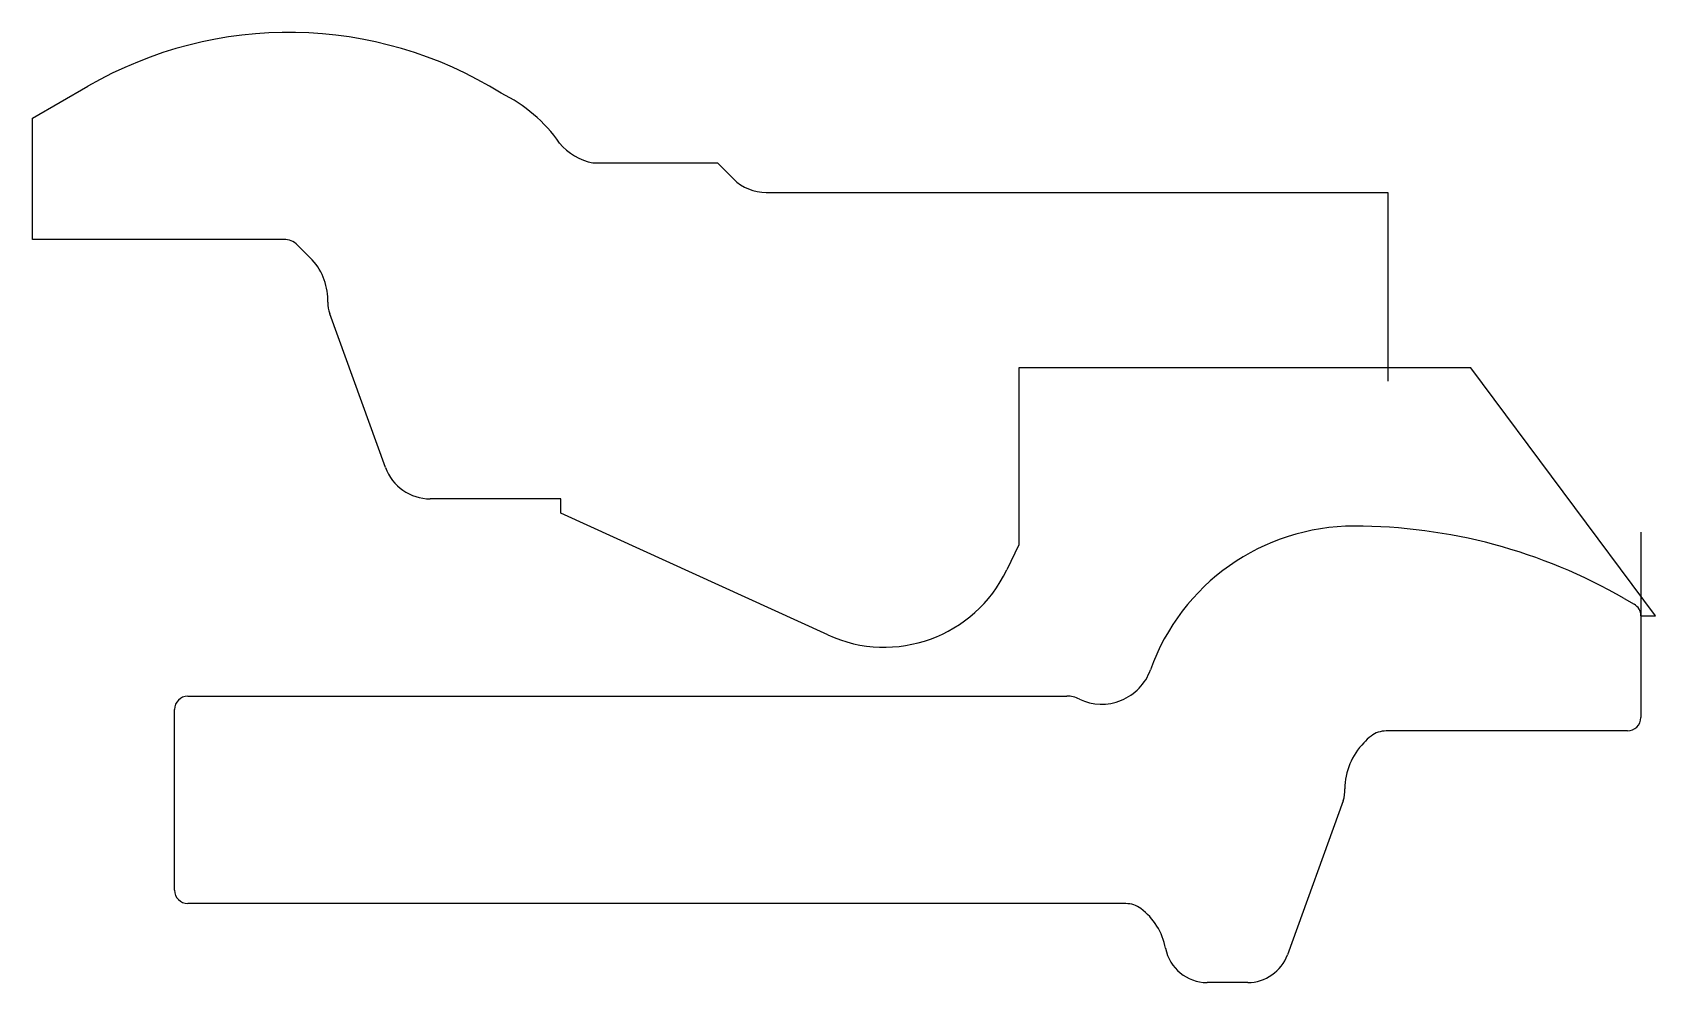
# Model space of a CAD drawing. Header units: metres. Extents: x 103 to 709, y 184 to 539.
import ezdxf

# ---------------------------------------------------------------- set-up
doc = ezdxf.new("R2010")
doc.units = ezdxf.units.M

msp = doc.modelspace()

# ---------------------------------------------------------------- linework, layer by layer
at = {"layer": 'TOOL_0'}
for p, q in [((103.445, 507.078), (124.141, 519.027)), ((103.445, 461.835), (103.445, 507.078)), ((312.729, 490.385), (359.234, 490.385)), ((359.234, 490.385), (365.232, 484.387)), ((377.43, 479.335), (609.446, 479.335)), ((609.446, 479.335), (609.446, 413.835)), ((197.303, 461.835), (103.445, 461.835)), ((207.179, 454.963), (202.43, 459.712)), ((213.696, 438.391), (213.696, 439.23)), ((235.277, 376.589), (214.459, 434.048)), ((609.447, 413.835), (471.697, 413.835)), ((471.697, 413.835), (471.697, 347.685)), ((609.446, 413.835), (609.446, 408.81)), ((640.441, 413.835), (609.447, 413.835)), ((709.461, 321.204), (640.441, 413.835)), ((300.736, 364.885), (251.965, 364.885)), ((300.736, 359.588), (300.736, 364.885)), ((400.357, 314.075), (300.736, 359.588)), ((703.965, 352.456), (703.965, 321.204)), ((471.697, 347.685), (467.236, 338.352)), ((697.735, 327.687), (701.465, 325.534)), ((703.965, 321.204), (703.965, 283.196)), ((703.965, 321.204), (709.461, 321.204)), ((161.465, 291.196), (489.638, 291.196)), ((156.465, 218.696), (156.465, 286.196)), ((698.965, 278.196), (608.857, 278.196)), ((592.822, 252.04), (572.004, 194.581)), ((511.715, 213.696), (161.465, 213.696)), ((557.196, 184.196), (542.006, 184.196))]:
    msp.add_line(p, q, dxfattribs=at)
for centre, radius, start, end in [((199.17, 389.038), 150.088, 58.089386, 119.993327), ((253.047, 464.676), 57.69, 35.06362, 63.812488), ((317.349, 512.295), 22.391, 220.281286, 258.092892), ((377.453, 496.641), 17.306, 225.077253, 269.923853), ((197.28, 454.529), 7.307, 45.182982, 89.819628), ((191.388, 439.206), 22.308, 0.061641, 44.938251), ((226.709, 438.437), 13.013, 180.202536, 199.711877), ((251.965, 382.635), 17.75, 199.915262, 270), ((596.937, 273.946), 80.75, 90, 160.427602), ((596.937, 153.099), 201.597, 60.000106, 90), ((421.447, 360.236), 50.75, 245.445326, 334.455401), ((698.965, 321.204), 5, 0, 59.999272), ((502.715, 307.446), 19.25, 244.157747, 340.427061), ((161.465, 286.196), 5, 90, 180), ((489.638, 280.446), 10.75, 64.157186, 90), ((698.965, 283.196), 5, 270, 0), ((617.715, 256.591), 24.25, 135, 180), ((619.357, 256.784), 25.308, 129.597156, 137.938912), ((608.857, 268.946), 9.25, 90, 127.497972), ((581.697, 255.933), 11.786, 340.713395, 3.200324), ((161.465, 218.696), 5, 180, 270), ((511.715, 204.446), 9.25, 53.130102, 90), ((502.715, 192.446), 24.25, 10.807176, 53.130102), ((542.006, 199.946), 15.75, 190.806249, 270), ((557.181, 199.968), 15.772, 270.054491, 340.027757)]:
    msp.add_arc(centre, radius, start, end, dxfattribs=at)

doc.saveas('drawing.dxf')
